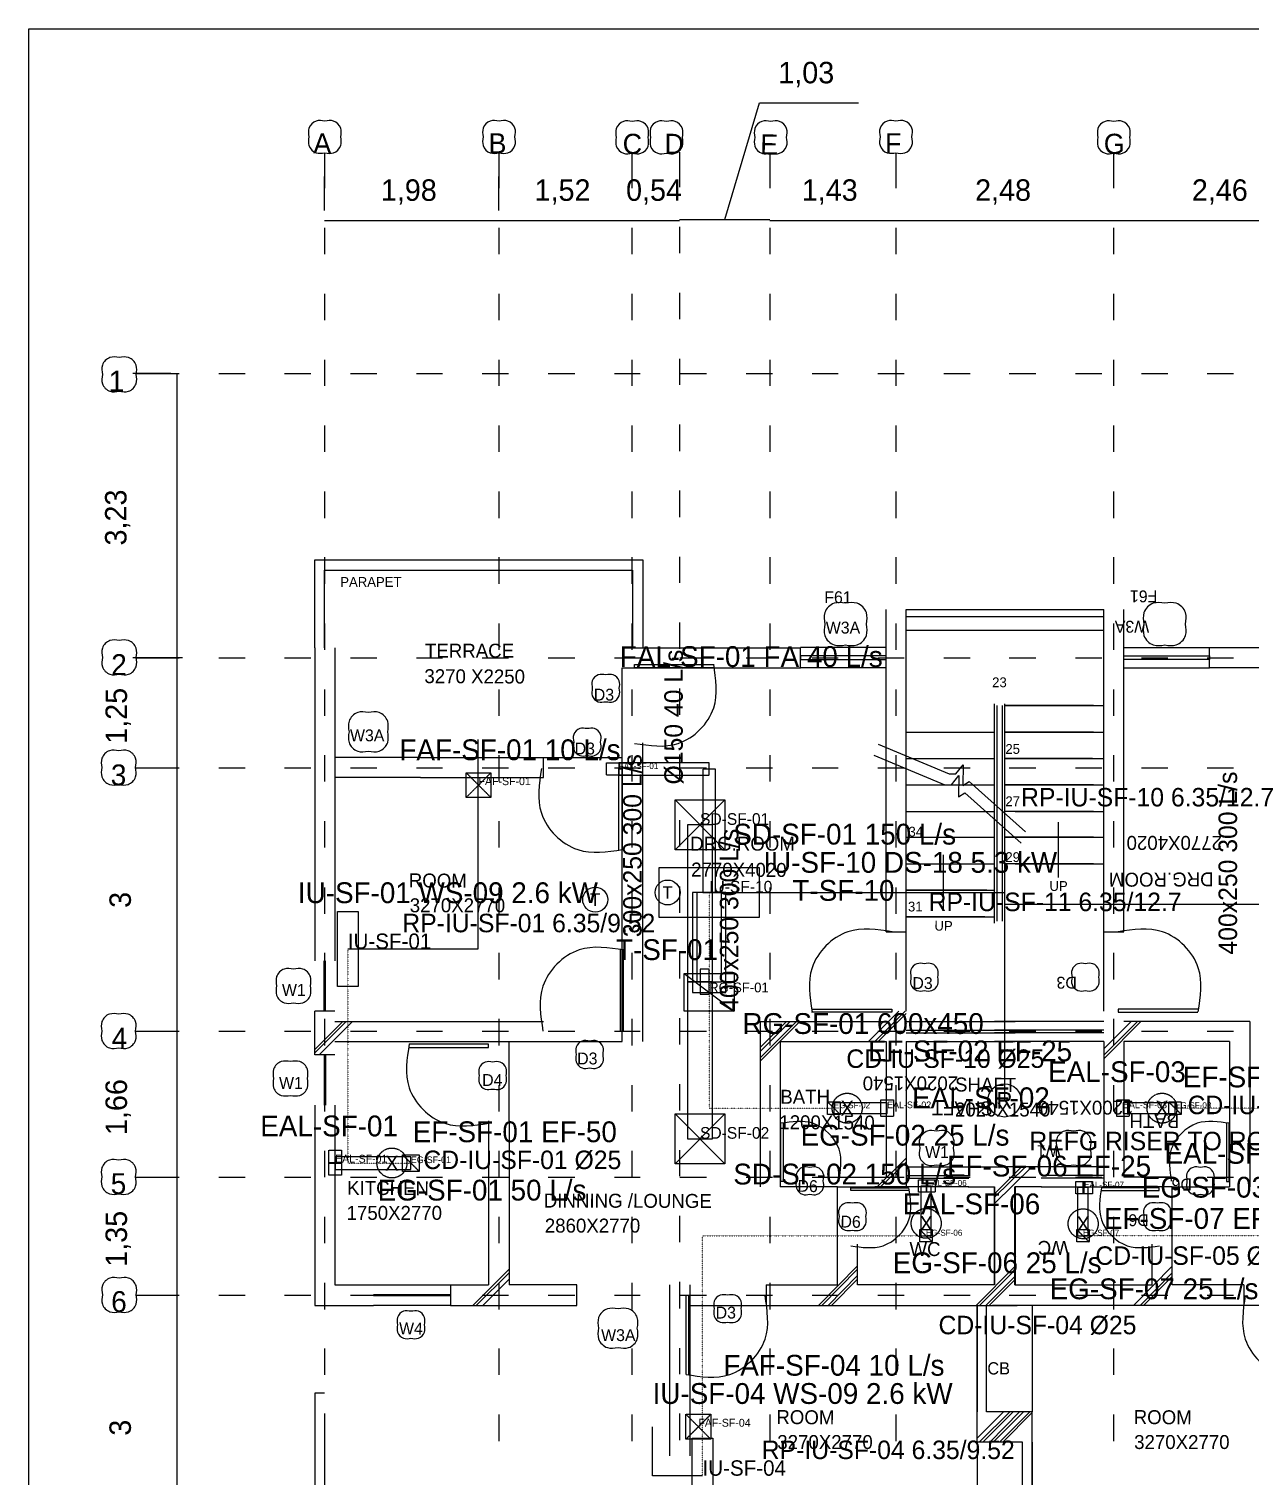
# Model space of a CAD drawing. Header units: millimetres. Extents: x 30 to 56197, y -4580 to 38782.
# Drawn here: x 2132 to 16813, y 21391 to 38782 of the extents above; entities that cross this region are included whole.
import ezdxf
from ezdxf.enums import TextEntityAlignment as Align

# ---------------------------------------------------------------- set-up
doc = ezdxf.new("R2010")
doc.units = ezdxf.units.MM
doc.linetypes.add('DASHED', pattern=[1.524, 1.27, -0.254])
doc.linetypes.add('DOT', pattern=[0.508, 0, -0.508])
for name, color, linetype in [('A-ARCH-REF', 8, 'CONTINUOUS'), ('M-ANNO', 7, 'CONTINUOUS'), ('M-CTRL', 200, 'CONTINUOUS'), ('M-DUCT-EXHS', 6, 'DASHED'), ('M-DUCT-FRSH', 4, 'DASHED'), ('M-DUCT-RETN', 3, 'CONTINUOUS'), ('M-DUCT-SUPP', 5, 'CONTINUOUS'), ('M-EQPM', 1, 'CONTINUOUS'), ('M-PIPE-COND', 140, 'DOT'), ('M-PIPE-REFG', 30, 'CONTINUOUS')]:
    doc.layers.add(name, color=color, linetype=linetype)

msp = doc.modelspace()

# ---------------------------------------------------------------- linework, layer by layer
at = {"layer": 'A-ARCH-REF'}
for p, q in [((2132, 38782), (56197, 38782)), ((2132, 2452), (2132, 38782)), ((10500, 36493), (10917, 37893)), ((10917, 37893), (12106, 37893)), ((5686, 37287), (5686, 36869)), ((7781, 37287), (7781, 36869)), ((9382, 37287), (9382, 36869)), ((9952, 37299), (9952, 36881)), ((11041, 37287), (11041, 36869)), ((12553, 37287), (12553, 36869)), ((15172, 37287), (15172, 36869)), ((5686, 36599), (5686, 37010)), ((7781, 36599), (7781, 37010)), ((7781, 36599), (7781, 37010)), ((5686, 36481), (7781, 36481)), ((5686, 36393), (5686, 36075)), ((7781, 36481), (9382, 36481)), ((7781, 36393), (7781, 36075)), ((9382, 36481), (9952, 36481)), ((9382, 36393), (9382, 36075)), ((9952, 36493), (11041, 36493)), ((9952, 36404), (9952, 36087)), ((11041, 36481), (12553, 36481)), ((11041, 36393), (11041, 36075)), ((12553, 36481), (15172, 36481)), ((12553, 36393), (12553, 36075)), ((15172, 36481), (17773, 36481)), ((15172, 36393), (15172, 36075)), ((5686, 35598), (5686, 35281)), ((7781, 35598), (7781, 35281)), ((9382, 35598), (9382, 35281)), ((9952, 35610), (9952, 35292)), ((11041, 35598), (11041, 35281)), ((12553, 35598), (12553, 35281)), ((15172, 35598), (15172, 35281)), ((5686, 34804), (5686, 34492)), ((7781, 34804), (7781, 34492)), ((9382, 34804), (9382, 34492)), ((9952, 34816), (9952, 34504)), ((11041, 34804), (11041, 34492)), ((12553, 34804), (12553, 34492)), ((15172, 34804), (15172, 34492)), ((3839, 34639), (3380, 34639)), ((3415, 34639), (3939, 34639)), ((3909, 34639), (3909, 31226)), ((4415, 34639), (4733, 34639)), ((5204, 34639), (5521, 34639)), ((5998, 34639), (6316, 34639)), ((6792, 34639), (7104, 34639)), ((7581, 34639), (7899, 34639)), ((8375, 34639), (8693, 34639)), ((9170, 34639), (9482, 34639)), ((9958, 34639), (10276, 34639)), ((10753, 34639), (11070, 34639)), ((11547, 34639), (11859, 34639)), ((12336, 34639), (12653, 34639)), ((13130, 34639), (13448, 34639)), ((13918, 34639), (14236, 34639)), ((14713, 34639), (15031, 34639)), ((15507, 34639), (15825, 34639)), ((16296, 34639), (16613, 34639)), ((5686, 34015), (5686, 33698)), ((7781, 34015), (7781, 33698)), ((9382, 34015), (9382, 33698)), ((9952, 34027), (9952, 33709)), ((11041, 34015), (11041, 33698)), ((12553, 34015), (12553, 33698)), ((15172, 34015), (15172, 33698)), ((5686, 33221), (5686, 32903)), ((7781, 33221), (7781, 32903)), ((9382, 33221), (9382, 32903)), ((9952, 33233), (9952, 32915)), ((11041, 33221), (11041, 32903)), ((12553, 33221), (12553, 32903)), ((15172, 33221), (15172, 32903)), ((5569, 32403), (9511, 32403)), ((5569, 31344), (5569, 32403)), ((5686, 32432), (5686, 32115)), ((7781, 32432), (7781, 32115)), ((9382, 32432), (9382, 32115)), ((9511, 32403), (9511, 31344)), ((9952, 32438), (9952, 32126)), ((11041, 32432), (11041, 32115)), ((12553, 32432), (12553, 32115)), ((15172, 32432), (15172, 32115)), ((5686, 32279), (9387, 32279)), ((5686, 31344), (5686, 32279)), ((9387, 32279), (9387, 31344)), ((12436, 27931), (12436, 31803)), ((12677, 27931), (12677, 31803)), ((12677, 31803), (15054, 31803)), ((12677, 31720), (15054, 31720)), ((15054, 27931), (15054, 31803)), ((15295, 28037), (15295, 31803)), ((15295, 27931), (15295, 31803)), ((5686, 31638), (5686, 31320)), ((7781, 31638), (7781, 31320)), ((9382, 31638), (9382, 31320)), ((9952, 31650), (9952, 31332)), ((11041, 31638), (11041, 31320)), ((12553, 31638), (12553, 31320)), ((12677, 31556), (15054, 31556)), ((15172, 31638), (15172, 31320)), ((5569, 31344), (5569, 27584)), ((5810, 31344), (5810, 29785)), ((9264, 31344), (11406, 31344)), ((11406, 31103), (11406, 31350)), ((12436, 31350), (11406, 31350)), ((15295, 31350), (16325, 31350)), ((16325, 31103), (16325, 31350)), ((18467, 31344), (16325, 31344)), ((3980, 31226), (3380, 31226)), ((3980, 31226), (3380, 31226)), ((3415, 31226), (3939, 31226)), ((3909, 31226), (3909, 29902)), ((4415, 31226), (4733, 31226)), ((5204, 31226), (5521, 31226)), ((5998, 31226), (6316, 31226)), ((6792, 31226), (7104, 31226)), ((7581, 31226), (7899, 31226)), ((8375, 31226), (8693, 31226)), ((9170, 31226), (9482, 31226)), ((9411, 31103), (9411, 31144)), ((9411, 31144), (10358, 31144)), ((9958, 31226), (10276, 31226)), ((10753, 31226), (11070, 31226)), ((12436, 31250), (11406, 31250)), ((11406, 31250), (11406, 31203)), ((11406, 31203), (12436, 31203)), ((11547, 31226), (11859, 31226)), ((12336, 31226), (12653, 31226)), ((13130, 31226), (13448, 31226)), ((13918, 31226), (14236, 31226)), ((14713, 31226), (15031, 31226)), ((15295, 31250), (16325, 31250)), ((16325, 31203), (15295, 31203)), ((15507, 31226), (15825, 31226)), ((16296, 31226), (16613, 31226)), ((16325, 31250), (16325, 31203)), ((9264, 31103), (11406, 31103)), ((9264, 30026), (9264, 31103)), ((10358, 31103), (9411, 31103)), ((12436, 31103), (11406, 31103)), ((15295, 31103), (16325, 31103)), ((18467, 31103), (16325, 31103)), ((5686, 30844), (5686, 30526)), ((7781, 30844), (7781, 30526)), ((9382, 30844), (9382, 30526)), ((9952, 30855), (9952, 30538)), ((11041, 30844), (11041, 30526)), ((12553, 30844), (12553, 30526)), ((15172, 30844), (15172, 30526)), ((13742, 28037), (13742, 30673)), ((13771, 28060), (13771, 30650)), ((13836, 28060), (13836, 30650)), ((13865, 28037), (13865, 30673)), ((14931, 30650), (13865, 30650)), ((13865, 30650), (15054, 30650)), ((12677, 30332), (13742, 30332)), ((14931, 30332), (13865, 30332)), ((13865, 30332), (15054, 30332)), ((9264, 26613), (9264, 30202)), ((9511, 26613), (9511, 30202)), ((12341, 30185), (13195, 29832)), ((5686, 30055), (5686, 29737)), ((6840, 30026), (5810, 30026)), ((6840, 30026), (8317, 30026)), ((7781, 30055), (7781, 29737)), ((8317, 29785), (8317, 30026)), ((8317, 30026), (9264, 30026)), ((9382, 30055), (9382, 29737)), ((9952, 30061), (9952, 29749)), ((11041, 30055), (11041, 29737)), ((12288, 30055), (13142, 29696)), ((12553, 30055), (12553, 29737)), ((12677, 30014), (13742, 30014)), ((13277, 29832), (13365, 29938)), ((13365, 29938), (13359, 29690)), ((14919, 30014), (13865, 30014)), ((13865, 30014), (15042, 30014)), ((15172, 30055), (15172, 29737)), ((3415, 29902), (3939, 29902)), ((3909, 29902), (3909, 26736)), ((4415, 29902), (4733, 29902)), ((5204, 29902), (5521, 29902)), ((5810, 29902), (5810, 27584)), ((6840, 29785), (5810, 29785)), ((5998, 29902), (6316, 29902)), ((6792, 29902), (7104, 29902)), ((6840, 29785), (8317, 29785)), ((7581, 29902), (7899, 29902)), ((8375, 29902), (8693, 29902)), ((9170, 29902), (9482, 29902)), ((9223, 28914), (9223, 29890)), ((9223, 29890), (9264, 29890)), ((9264, 29890), (9264, 28914)), ((9958, 29902), (10276, 29902)), ((10753, 29902), (11070, 29902)), ((11547, 29902), (11859, 29902)), ((12336, 29902), (12653, 29902)), ((13130, 29902), (13448, 29902)), ((13195, 29832), (13277, 29832)), ((13224, 29696), (13312, 29808)), ((13312, 29808), (13306, 29555)), ((13918, 29902), (14236, 29902)), ((14713, 29902), (15031, 29902)), ((15507, 29902), (15825, 29902)), ((16296, 29902), (16613, 29902)), ((12677, 29696), (13742, 29696)), ((13142, 29696), (13224, 29696)), ((13306, 29555), (13383, 29602)), ((13359, 29690), (13436, 29737)), ((13383, 29602), (14060, 28996)), ((13436, 29737), (14113, 29131)), ((13865, 29696), (15054, 29696)), ((14931, 29696), (13865, 29696)), ((5686, 29261), (5686, 28943)), ((7781, 29261), (7781, 28943)), ((9382, 29261), (9382, 28943)), ((9952, 29273), (9952, 28955)), ((11041, 29261), (11041, 28943)), ((12553, 29261), (12553, 28943)), ((12677, 29379), (13742, 29379)), ((14931, 29379), (13865, 29379)), ((13989, 29379), (15054, 29379)), ((14507, 29249), (14507, 28984)), ((15172, 29261), (15172, 28943)), ((12677, 29067), (13742, 29067)), ((13865, 29067), (15054, 29067)), ((14931, 29067), (13865, 29067)), ((14507, 28984), (14507, 28584)), ((12677, 28749), (13742, 28749)), ((13124, 28855), (13124, 28590)), ((14931, 28749), (13865, 28749)), ((13989, 28749), (15054, 28749)), ((13124, 28590), (13124, 28184)), ((5686, 28466), (5686, 28149)), ((7781, 28466), (7781, 28149)), ((9382, 28466), (9382, 28149)), ((9952, 28478), (9952, 28160)), ((11041, 28466), (11041, 28149)), ((12553, 28466), (12553, 28149)), ((12677, 28431), (13742, 28431)), ((13648, 28431), (12677, 28431)), ((15172, 28466), (15172, 28149)), ((12677, 28113), (13742, 28113)), ((13624, 28113), (12677, 28113)), ((12436, 27931), (12677, 27931)), ((12677, 26978), (12677, 27931)), ((15054, 26978), (15054, 27931)), ((15054, 27931), (15295, 27931)), ((5686, 27678), (5686, 27360)), ((7781, 27678), (7781, 27360)), ((9240, 27713), (9240, 26736)), ((9282, 26736), (9282, 27713)), ((9382, 27678), (9382, 27360)), ((9952, 27684), (9952, 27372)), ((11041, 27678), (11041, 27360)), ((12553, 27678), (12553, 27360)), ((15172, 27678), (15172, 27360)), ((5680, 26978), (5680, 27584)), ((5698, 26978), (5698, 27584)), ((5810, 26978), (5569, 26978)), ((5569, 26454), (5569, 26978)), ((12506, 26966), (11541, 26966)), ((11547, 27001), (12506, 27001)), ((12224, 26613), (12589, 26978)), ((12300, 26613), (12665, 26978)), ((12506, 27001), (12506, 26966)), ((16184, 27001), (15225, 27001)), ((15225, 27001), (15225, 26966)), ((15225, 26966), (16184, 26966)), ((5569, 26478), (5945, 26854)), ((5569, 26519), (5904, 26854)), ((5621, 26454), (6022, 26854)), ((5686, 26884), (5686, 26566)), ((5810, 26854), (8317, 26854)), ((7781, 26884), (7781, 26566)), ((9382, 26884), (9382, 26566)), ((9952, 26895), (9952, 26578)), ((10923, 26495), (11282, 26854)), ((10923, 26378), (11400, 26854)), ((10923, 26542), (11241, 26854)), ((10923, 26419), (11359, 26854)), ((10923, 26854), (10923, 24865)), ((10923, 26854), (12436, 26854)), ((11041, 26884), (11041, 26566)), ((12341, 26613), (12677, 26948)), ((12553, 26884), (12553, 26566)), ((12677, 26854), (13989, 26854)), ((15054, 26854), (13742, 26854)), ((15460, 26854), (15054, 26448)), ((15501, 26854), (15054, 26407)), ((15384, 26854), (15054, 26525)), ((15172, 26884), (15172, 26566)), ((16808, 26854), (15295, 26854)), ((16808, 26854), (16808, 24865)), ((3415, 26736), (3939, 26736)), ((3909, 26736), (3909, 24983)), ((4415, 26736), (4733, 26736)), ((5204, 26736), (5521, 26736)), ((5810, 26613), (8317, 26613)), ((5998, 26736), (6316, 26736)), ((6792, 26736), (7104, 26736)), ((7581, 26736), (7899, 26736)), ((7905, 25660), (7905, 26613)), ((8317, 26613), (9264, 26613)), ((8375, 26736), (8693, 26736)), ((9170, 26736), (9482, 26736)), ((9240, 26736), (9282, 26736)), ((9958, 26736), (10276, 26736)), ((10753, 26736), (11070, 26736)), ((11165, 26613), (11165, 24865)), ((11165, 26613), (12436, 26613)), ((11547, 26736), (11859, 26736)), ((12336, 26736), (12653, 26736)), ((12436, 26613), (12436, 24983)), ((12677, 26748), (13989, 26748)), ((12677, 26719), (13989, 26719)), ((12677, 26613), (12677, 24865)), ((12677, 26613), (13989, 26613)), ((13130, 26736), (13448, 26736)), ((15054, 26748), (13742, 26748)), ((15054, 26719), (13742, 26719)), ((15054, 26613), (13742, 26613)), ((13918, 26736), (14236, 26736)), ((14713, 26736), (15031, 26736)), ((15054, 26613), (15054, 24865)), ((15295, 26613), (15295, 24983)), ((16566, 26613), (15295, 26613)), ((15507, 26736), (15825, 26736)), ((16296, 26736), (16613, 26736)), ((16566, 26613), (16566, 24865)), ((5810, 26454), (5569, 26454)), ((5680, 26454), (5680, 25848)), ((5698, 26454), (5698, 25848)), ((7657, 26583), (6704, 26583)), ((6704, 26542), (7657, 26542)), ((7657, 26542), (7657, 26583)), ((5686, 26089), (5686, 25771)), ((7781, 26089), (7781, 25771)), ((9382, 26089), (9382, 25771)), ((9952, 26101), (9952, 25783)), ((11041, 26089), (11041, 25771)), ((12553, 26089), (12553, 25771)), ((15172, 26089), (15172, 25771)), ((5569, 25848), (5569, 23441)), ((5810, 25848), (5810, 23688)), ((7657, 25660), (7657, 23688)), ((7905, 25660), (7905, 23688)), ((11170, 24930), (11170, 25630)), ((11200, 25630), (11200, 24930)), ((16531, 25630), (16531, 24930)), ((16560, 24930), (16560, 25630)), ((5686, 25301), (5686, 24983)), ((7781, 25301), (7781, 24983)), ((9382, 25301), (9382, 24983)), ((9952, 25307), (9952, 24995)), ((11041, 25301), (11041, 24983)), ((12553, 25301), (12553, 24983)), ((15172, 25301), (15172, 24983)), ((12330, 24865), (12677, 25212)), ((12371, 24865), (12677, 25165)), ((12677, 25106), (13430, 25106)), ((13424, 25106), (13860, 25106)), ((13430, 25106), (13865, 25106)), ((14189, 25106), (13742, 24665)), ((14066, 25106), (13742, 24783)), ((14113, 25106), (13742, 24742)), ((14301, 25106), (13865, 25106)), ((14307, 25106), (13865, 25106)), ((15054, 25106), (14301, 25106)), ((3415, 24983), (3939, 24983)), ((3909, 24983), (3909, 23565)), ((4415, 24983), (4733, 24983)), ((5204, 24983), (5521, 24983)), ((5998, 24983), (6316, 24983)), ((6792, 24983), (7104, 24983)), ((7581, 24983), (7899, 24983)), ((8375, 24983), (8693, 24983)), ((9170, 24983), (9482, 24983)), ((9958, 24983), (10276, 24983)), ((10753, 24983), (11070, 24983)), ((11200, 24930), (11170, 24930)), ((11547, 24983), (11859, 24983)), ((11853, 24983), (12436, 24983)), ((12336, 24983), (12653, 24983)), ((12677, 25001), (13430, 25001)), ((12677, 24971), (13430, 24971)), ((13130, 24983), (13448, 24983)), ((13918, 24983), (14236, 24983)), ((15054, 25001), (14301, 25001)), ((15054, 24971), (14301, 24971)), ((14713, 24983), (15031, 24983)), ((15878, 24983), (15295, 24983)), ((15507, 24983), (15825, 24983)), ((16296, 24983), (16613, 24983)), ((16531, 24930), (16560, 24930)), ((11853, 24865), (11165, 24865)), ((11853, 24865), (12677, 24865)), ((11853, 24177), (11853, 24865)), ((12012, 24824), (12012, 24853)), ((12012, 24853), (12706, 24853)), ((12706, 24824), (12012, 24824)), ((12677, 24865), (12300, 24865)), ((13430, 24865), (12677, 24865)), ((13424, 24865), (13742, 24865)), ((13430, 24865), (13742, 24865)), ((13430, 24865), (13742, 24865)), ((13430, 24865), (13742, 24865)), ((13742, 24865), (13742, 23688)), ((13742, 23688), (13742, 24865)), ((13742, 24865), (13742, 23688)), ((13742, 23688), (13742, 24865)), ((13742, 24865), (13742, 23688)), ((13742, 24865), (13742, 23688)), ((13742, 24865), (13742, 23688)), ((13742, 23688), (13742, 24865)), ((13742, 23688), (13742, 24865)), ((13742, 23688), (13742, 24865)), ((13742, 24865), (13742, 23688)), ((13742, 24865), (13742, 23688)), ((13742, 24865), (13742, 23688)), ((13742, 23688), (13742, 24865)), ((13983, 24865), (13983, 23688)), ((14301, 24865), (13983, 24865)), ((13983, 24865), (13983, 23688)), ((14301, 24865), (13983, 24865)), ((13983, 24865), (13983, 23688)), ((13983, 23688), (13983, 24865)), ((14301, 24865), (13983, 24865)), ((13983, 24865), (13983, 23688)), ((13983, 23688), (13983, 24865)), ((13983, 24865), (13983, 23688)), ((13983, 23688), (13983, 24865)), ((13989, 24865), (13989, 23688)), ((13989, 24865), (13989, 23688)), ((14307, 24865), (13989, 24865)), ((13989, 24865), (13989, 23688)), ((13989, 23688), (13989, 24865)), ((13989, 24865), (13989, 23688)), ((13989, 23688), (13989, 24865)), ((14301, 24865), (15054, 24865)), ((15719, 24853), (15025, 24853)), ((15025, 24824), (15719, 24824)), ((15878, 24865), (15054, 24865)), ((15054, 24865), (15431, 24865)), ((15719, 24824), (15719, 24853)), ((15878, 24177), (15878, 24865)), ((15878, 24865), (16566, 24865)), ((5686, 24506), (5686, 24189)), ((7781, 24506), (7781, 24189)), ((9382, 24506), (9382, 24189)), ((9952, 24518), (9952, 24200)), ((11041, 24506), (11041, 24189)), ((12553, 24506), (12553, 24189)), ((15172, 24506), (15172, 24189)), ((11853, 23688), (11853, 24177)), ((12094, 23688), (12094, 24177)), ((15637, 23688), (15637, 24177)), ((15878, 23688), (15878, 24177)), ((7469, 23441), (7905, 23877)), ((7510, 23441), (7905, 23835)), ((11624, 23441), (12094, 23918)), ((11665, 23441), (12094, 23877)), ((13518, 23441), (13989, 23912)), ((13559, 23441), (13989, 23871)), ((15878, 23912), (15413, 23441)), ((15878, 23835), (15490, 23441)), ((5686, 23712), (5686, 23394)), ((5810, 23688), (6275, 23688)), ((6275, 23688), (7199, 23688)), ((7199, 23688), (7199, 23441)), ((7204, 23688), (7657, 23688)), ((7587, 23441), (7905, 23759)), ((7781, 23712), (7781, 23394)), ((8717, 23688), (7905, 23688)), ((8717, 23441), (8717, 23688)), ((9382, 23712), (9382, 23394)), ((9835, 23688), (9835, 21635)), ((9952, 23724), (9952, 23406)), ((10076, 23688), (10076, 21635)), ((10994, 23688), (11853, 23688)), ((10994, 23688), (10994, 23441)), ((11041, 23712), (11041, 23394)), ((11741, 23441), (12094, 23800)), ((11782, 23441), (12094, 23759)), ((13742, 23688), (12094, 23688)), ((12553, 23712), (12553, 23394)), ((13636, 23441), (13989, 23794)), ((13677, 23441), (13989, 23753)), ((13983, 23688), (15637, 23688)), ((15172, 23712), (15172, 23394)), ((15878, 23788), (15531, 23441)), ((16737, 23688), (15878, 23688)), ((16737, 23688), (16737, 23441)), ((3415, 23565), (3939, 23565)), ((3909, 23565), (3909, 20393)), ((4415, 23565), (4733, 23565)), ((5204, 23565), (5521, 23565)), ((5998, 23565), (6316, 23565)), ((6275, 23571), (7199, 23571)), ((6275, 23559), (7199, 23559)), ((6792, 23565), (7104, 23565)), ((7581, 23565), (7899, 23565)), ((8375, 23565), (8693, 23565)), ((9170, 23565), (9482, 23565)), ((9958, 23565), (10276, 23565)), ((10064, 23559), (10029, 23559)), ((10029, 23559), (10029, 22612)), ((10064, 22612), (10064, 23559)), ((10753, 23565), (11070, 23565)), ((11547, 23565), (11859, 23565)), ((12336, 23565), (12653, 23565)), ((13130, 23565), (13448, 23565)), ((13918, 23565), (14236, 23565)), ((14713, 23565), (15031, 23565)), ((15507, 23565), (15825, 23565)), ((16296, 23565), (16613, 23565)), ((5569, 23441), (5810, 23441)), ((5810, 23441), (6275, 23441)), ((7199, 23441), (6275, 23441)), ((7199, 23441), (7905, 23441)), ((7905, 23441), (8717, 23441)), ((10076, 23441), (10994, 23441)), ((10994, 23441), (14013, 23441)), ((13530, 21799), (13530, 23441)), ((13530, 23441), (13530, 22164)), ((13642, 22164), (13642, 23441)), ((16737, 23441), (13718, 23441)), ((14195, 23441), (14195, 22164)), ((17655, 23441), (16737, 23441)), ((5686, 22923), (5686, 22606)), ((7781, 22923), (7781, 22606)), ((9382, 22923), (9382, 22606)), ((9952, 22929), (9952, 22617)), ((11041, 22923), (11041, 22606)), ((12553, 22923), (12553, 22606)), ((15172, 22923), (15172, 22606)), ((5686, 22388), (5569, 22388)), ((5569, 22388), (5569, 20275)), ((5686, 22141), (5686, 20523)), ((5686, 22129), (5686, 21811)), ((7781, 22129), (7781, 21811)), ((9382, 22129), (9382, 21811)), ((9952, 22141), (9952, 21823)), ((11041, 22129), (11041, 21811)), ((12553, 22129), (12553, 21811)), ((13530, 21847), (13848, 22164)), ((13565, 21805), (13924, 22164)), ((13607, 21805), (13965, 22164)), ((14195, 22164), (13642, 22164)), ((13683, 21799), (14042, 22164)), ((13724, 21799), (14089, 22164)), ((13801, 21799), (14166, 22164)), ((13842, 21799), (14195, 22153)), ((14195, 20517), (14195, 22164)), ((15172, 22129), (15172, 21811)), ((14077, 21799), (13530, 21799)), ((13530, 21799), (13530, 20517)), ((14077, 20517), (14077, 21799)), ((14195, 21799), (14195, 20517))]:
    msp.add_line(p, q, dxfattribs=at)
for points in [[(5689, 37675), (5584, 37675), (5498, 37590), (5498, 37484)], [(5880, 37484), (5880, 37590), (5795, 37675), (5689, 37675)], [(7784, 37675), (7678, 37675), (7593, 37590), (7593, 37484)], [(7975, 37484), (7975, 37590), (7890, 37675), (7784, 37675)], [(9385, 37670), (9279, 37670), (9193, 37584), (9193, 37478)], [(9576, 37478), (9576, 37584), (9490, 37670), (9385, 37670)], [(9796, 37670), (9691, 37670), (9605, 37584), (9605, 37478)], [(9988, 37478), (9988, 37584), (9902, 37670), (9796, 37670)], [(11050, 37670), (10944, 37670), (10859, 37584), (10859, 37478)], [(11241, 37478), (11241, 37584), (11155, 37670), (11050, 37670)], [(12556, 37675), (12451, 37675), (12365, 37590), (12365, 37484)], [(12747, 37484), (12747, 37590), (12662, 37675), (12556, 37675)], [(15175, 37670), (15069, 37670), (14983, 37584), (14983, 37478)], [(15366, 37478), (15366, 37584), (15280, 37670), (15175, 37670)], [(5498, 37484), (5498, 37379), (5584, 37293), (5689, 37293)], [(5689, 37293), (5795, 37293), (5880, 37379), (5880, 37484)], [(7593, 37484), (7593, 37379), (7678, 37293), (7784, 37293)], [(7784, 37293), (7890, 37293), (7975, 37379), (7975, 37484)], [(9193, 37478), (9193, 37373), (9279, 37287), (9385, 37287)], [(9385, 37287), (9490, 37287), (9576, 37373), (9576, 37478)], [(9605, 37478), (9605, 37373), (9691, 37287), (9796, 37287)], [(9796, 37287), (9902, 37287), (9988, 37373), (9988, 37478)], [(10859, 37478), (10859, 37373), (10944, 37287), (11050, 37287)], [(11050, 37287), (11155, 37287), (11241, 37373), (11241, 37478)], [(12365, 37484), (12365, 37379), (12451, 37293), (12556, 37293)], [(12556, 37293), (12662, 37293), (12747, 37379), (12747, 37484)], [(14983, 37478), (14983, 37373), (15069, 37287), (15175, 37287)], [(15175, 37287), (15280, 37287), (15366, 37373), (15366, 37478)], [(3218, 34833), (3106, 34833), (3015, 34742), (3015, 34630)], [(3421, 34630), (3421, 34742), (3330, 34833), (3218, 34833)], [(3015, 34630), (3015, 34518), (3106, 34427), (3218, 34427)], [(3218, 34427), (3330, 34427), (3421, 34518), (3421, 34630)], [(11950, 31879), (11812, 31879), (11700, 31767), (11700, 31629)], [(12200, 31629), (12200, 31767), (12088, 31879), (11950, 31879)], [(15787, 31879), (15649, 31879), (15537, 31767), (15537, 31629)], [(16037, 31629), (16037, 31767), (15925, 31879), (15787, 31879)], [(11700, 31629), (11700, 31491), (11812, 31379), (11950, 31379)], [(11950, 31379), (12088, 31379), (12200, 31491), (12200, 31629)], [(15537, 31629), (15537, 31491), (15649, 31379), (15787, 31379)], [(15787, 31379), (15925, 31379), (16037, 31491), (16037, 31629)], [(3218, 31432), (3106, 31432), (3015, 31341), (3015, 31229)], [(3421, 31229), (3421, 31341), (3330, 31432), (3218, 31432)], [(3015, 31229), (3015, 31117), (3106, 31026), (3218, 31026)], [(3218, 31026), (3330, 31026), (3421, 31117), (3421, 31229)], [(9414, 30196), (9939, 30196), (10364, 30622), (10364, 31147)], [(9067, 31020), (8977, 31020), (8905, 30948), (8905, 30858)], [(9229, 30858), (9229, 30948), (9156, 31020), (9067, 31020)], [(8905, 30858), (8905, 30769), (8977, 30697), (9067, 30697)], [(9067, 30697), (9156, 30697), (9229, 30769), (9229, 30858)], [(6213, 30567), (6085, 30567), (5980, 30463), (5980, 30335)], [(6445, 30335), (6445, 30463), (6341, 30567), (6213, 30567)], [(5980, 30335), (5980, 30206), (6085, 30102), (6213, 30102)], [(6213, 30102), (6341, 30102), (6445, 30206), (6445, 30335)], [(8843, 30373), (8754, 30373), (8681, 30301), (8681, 30211)], [(9005, 30211), (9005, 30301), (8933, 30373), (8843, 30373)], [(3212, 30108), (3100, 30108), (3009, 30017), (3009, 29905)], [(3415, 29905), (3415, 30017), (3324, 30108), (3212, 30108)], [(8681, 30211), (8681, 30122), (8754, 30049), (8843, 30049)], [(8843, 30049), (8933, 30049), (9005, 30122), (9005, 30211)], [(3009, 29905), (3009, 29793), (3100, 29702), (3212, 29702)], [(3212, 29702), (3324, 29702), (3415, 29793), (3415, 29905)], [(8293, 29893), (8293, 29356), (8729, 28920), (9267, 28920)], [(12509, 27931), (11978, 27931), (11547, 27500), (11547, 26969)], [(16190, 26969), (16190, 27500), (15759, 27931), (15228, 27931)], [(9284, 27713), (8747, 27713), (8311, 27277), (8311, 26739)], [(5313, 27484), (5200, 27484), (5110, 27393), (5110, 27281)], [(5516, 27281), (5516, 27393), (5425, 27484), (5313, 27484)], [(12897, 27548), (12808, 27548), (12736, 27476), (12736, 27387)], [(13059, 27387), (13059, 27476), (12987, 27548), (12897, 27548)], [(14833, 27548), (14744, 27548), (14672, 27476), (14672, 27387)], [(14995, 27387), (14995, 27476), (14923, 27548), (14833, 27548)], [(12736, 27387), (12736, 27297), (12808, 27225), (12897, 27225)], [(12897, 27225), (12987, 27225), (13059, 27297), (13059, 27387)], [(14672, 27387), (14672, 27297), (14744, 27225), (14833, 27225)], [(14833, 27225), (14923, 27225), (14995, 27297), (14995, 27387)], [(5110, 27281), (5110, 27169), (5200, 27078), (5313, 27078)], [(5313, 27078), (5425, 27078), (5516, 27169), (5516, 27281)], [(3212, 26942), (3100, 26942), (3009, 26852), (3009, 26739)], [(3415, 26739), (3415, 26852), (3324, 26942), (3212, 26942)], [(3009, 26739), (3009, 26627), (3100, 26536), (3212, 26536)], [(3212, 26536), (3324, 26536), (3415, 26627), (3415, 26739)], [(8873, 26619), (8783, 26619), (8711, 26546), (8711, 26457)], [(9034, 26457), (9034, 26546), (8962, 26619), (8873, 26619)], [(6704, 26586), (6704, 26058), (7132, 25630), (7660, 25630)], [(8711, 26457), (8711, 26368), (8783, 26295), (8873, 26295)], [(8873, 26295), (8962, 26295), (9034, 26368), (9034, 26457)], [(5277, 26372), (5165, 26372), (5074, 26281), (5074, 26169)], [(5480, 26169), (5480, 26281), (5389, 26372), (5277, 26372)], [(7707, 26366), (7618, 26366), (7546, 26293), (7546, 26204)], [(7869, 26204), (7869, 26293), (7797, 26366), (7707, 26366)], [(5074, 26169), (5074, 26056), (5165, 25966), (5277, 25966)], [(5277, 25966), (5389, 25966), (5480, 26056), (5480, 26169)], [(7546, 26204), (7546, 26115), (7618, 26042), (7707, 26042)], [(7707, 26042), (7797, 26042), (7869, 26115), (7869, 26204)], [(11871, 24933), (11871, 25318), (11558, 25630), (11173, 25630)], [(16563, 25630), (16178, 25630), (15866, 25318), (15866, 24933)], [(13045, 25536), (12932, 25536), (12842, 25445), (12842, 25333)], [(13248, 25333), (13248, 25445), (13157, 25536), (13045, 25536)], [(14692, 25536), (14580, 25536), (14489, 25445), (14489, 25333)], [(14895, 25333), (14895, 25445), (14804, 25536), (14692, 25536)], [(12842, 25333), (12842, 25221), (12932, 25130), (13045, 25130)], [(13045, 25130), (13157, 25130), (13248, 25221), (13248, 25333)], [(14489, 25333), (14489, 25221), (14580, 25130), (14692, 25130)], [(14692, 25130), (14804, 25130), (14895, 25221), (14895, 25333)], [(3212, 25189), (3100, 25189), (3009, 25098), (3009, 24986)], [(3415, 24986), (3415, 25098), (3324, 25189), (3212, 25189)], [(11521, 25101), (11431, 25101), (11359, 25028), (11359, 24939)], [(11682, 24939), (11682, 25028), (11610, 25101), (11521, 25101)], [(16216, 25101), (16127, 25101), (16054, 25028), (16054, 24939)], [(16378, 24939), (16378, 25028), (16306, 25101), (16216, 25101)], [(3009, 24986), (3009, 24874), (3100, 24783), (3212, 24783)], [(3212, 24783), (3324, 24783), (3415, 24874), (3415, 24986)], [(11359, 24939), (11359, 24849), (11431, 24777), (11521, 24777)], [(11521, 24777), (11610, 24777), (11682, 24849), (11682, 24939)], [(16054, 24939), (16054, 24849), (16127, 24777), (16216, 24777)], [(16216, 24777), (16306, 24777), (16378, 24849), (16378, 24939)], [(12015, 24159), (12400, 24159), (12712, 24471), (12712, 24856)], [(15025, 24856), (15025, 24471), (15337, 24159), (15722, 24159)], [(12032, 24671), (11943, 24671), (11871, 24599), (11871, 24509)], [(12194, 24509), (12194, 24599), (12122, 24671), (12032, 24671)], [(15698, 24671), (15609, 24671), (15537, 24599), (15537, 24509)], [(15860, 24509), (15860, 24599), (15788, 24671), (15698, 24671)], [(11871, 24509), (11871, 24420), (11943, 24347), (12032, 24347)], [(12032, 24347), (12122, 24347), (12194, 24420), (12194, 24509)], [(15537, 24509), (15537, 24420), (15609, 24347), (15698, 24347)], [(15698, 24347), (15788, 24347), (15860, 24420), (15860, 24509)], [(3218, 23771), (3106, 23771), (3015, 23680), (3015, 23568)], [(3421, 23568), (3421, 23680), (3330, 23771), (3218, 23771)], [(3015, 23568), (3015, 23456), (3106, 23365), (3218, 23365)], [(3218, 23365), (3330, 23365), (3421, 23456), (3421, 23568)], [(10032, 22612), (10557, 22612), (10982, 23037), (10982, 23562)], [(10532, 23565), (10443, 23565), (10370, 23492), (10370, 23403)], [(10694, 23403), (10694, 23492), (10621, 23565), (10532, 23565)], [(16755, 23562), (16755, 23037), (17180, 22612), (17705, 22612)], [(6725, 23371), (6635, 23371), (6563, 23298), (6563, 23209)], [(6887, 23209), (6887, 23298), (6814, 23371), (6725, 23371)], [(9214, 23400), (9086, 23400), (8981, 23296), (8981, 23168)], [(9446, 23168), (9446, 23296), (9342, 23400), (9214, 23400)], [(10370, 23403), (10370, 23314), (10443, 23241), (10532, 23241)], [(10532, 23241), (10621, 23241), (10694, 23314), (10694, 23403)], [(6563, 23209), (6563, 23119), (6635, 23047), (6725, 23047)], [(6725, 23047), (6814, 23047), (6887, 23119), (6887, 23209)], [(8981, 23168), (8981, 23039), (9086, 22935), (9214, 22935)], [(9214, 22935), (9342, 22935), (9446, 23039), (9446, 23168)]]:
    msp.add_spline(points, degree=3, dxfattribs=at)
at = {"layer": 'M-CTRL'}
for centre in [(9810, 28404), (8940, 28318)]:
    msp.add_circle(centre, 150, dxfattribs=at)
at = {"layer": 'M-DUCT-EXHS'}
for p, q in [((11734, 25887), (11884, 25737)), ((15836, 25887), (15986, 25737)), ((6624, 25252), (6824, 25052)), ((12842, 24354), (12992, 24204)), ((14728, 24354), (14878, 24204))]:
    msp.add_line(p, q, dxfattribs=at)
for points in [[(12375, 25912), (12525, 25912), (12525, 25712), (12375, 25712)], [(15210, 25912), (15360, 25912), (15360, 25712), (15210, 25712)], [(11734, 25887), (11884, 25887), (11884, 25737), (11734, 25737)], [(15836, 25887), (15986, 25887), (15986, 25737), (15836, 25737)], [(5738, 25307), (5888, 25307), (5888, 25007), (5738, 25007)], [(6624, 25252), (6824, 25252), (6824, 25052), (6624, 25052)], [(12826, 24951), (13026, 24951), (13026, 24801), (12826, 24801)], [(14718, 24932), (14918, 24932), (14918, 24782), (14718, 24782)], [(12842, 24354), (12992, 24354), (12992, 24204), (12842, 24204)], [(14728, 24354), (14878, 24354), (14878, 24204), (14728, 24204)]]:
    msp.add_lwpolyline(points, close=True, dxfattribs=at)
at = {"layer": 'M-DUCT-EXHS', "linetype": 'DASHED'}
for points in [[(11809, 25750), (12450, 25750), (12450, 25875), (11809, 25875)], [(15911, 25875), (15285, 25875), (15285, 25750), (15911, 25750)], [(6724, 25227), (5813, 25227), (5813, 25077), (6724, 25077)], [(5888, 25152), (5888, 25157), (5738, 25157), (5738, 25152)], [(12980, 24279), (12980, 24876), (12855, 24876), (12855, 24279)], [(12917, 24813), (12926, 24813), (12926, 24938), (12917, 24938)], [(14803, 24794), (14818, 24794), (14818, 24919), (14803, 24919)], [(14865, 24279), (14865, 24857), (14740, 24857), (14740, 24279)]]:
    msp.add_lwpolyline(points, close=True, dxfattribs=at)
at = {"layer": 'M-DUCT-EXHS'}
for centre in [(11969, 25812), (15754, 25812), (6496, 25153), (12919, 24428), (14806, 24423)]:
    msp.add_circle(centre, 180, dxfattribs=at)
at = {"layer": 'M-DUCT-FRSH'}
for p, q in [((7387, 29844), (7687, 29544)), ((7687, 29844), (7387, 29544)), ((10030, 22134), (10330, 21834)), ((10330, 22134), (10030, 21834))]:
    msp.add_line(p, q, dxfattribs=at)
for points in [[(9075, 29963), (9375, 29963), (9375, 29813), (9075, 29813)], [(7387, 29844), (7687, 29844), (7687, 29544), (7387, 29544)], [(10030, 22134), (10330, 22134), (10330, 21834), (10030, 21834)]]:
    msp.add_lwpolyline(points, close=True, dxfattribs=at)
at = {"layer": 'M-DUCT-FRSH', "linetype": 'DASHED'}
for points in [[(9225, 29813), (10310, 29813), (10310, 29963), (9225, 29963)], [(10235, 29888), (10235, 28404), (10385, 28404), (10385, 29888)]]:
    msp.add_lwpolyline(points, close=True, dxfattribs=at)
at = {"layer": 'M-DUCT-RETN'}
msp.add_line((10010, 27429), (10610, 26979), dxfattribs=at)
at = {"layer": 'M-DUCT-RETN', "linetype": 'CONTINUOUS'}
msp.add_lwpolyline([(10510, 27204), (10510, 28404), (10110, 28404), (10110, 27204)], close=True, dxfattribs=at)
at = {"layer": 'M-DUCT-RETN'}
msp.add_lwpolyline([(10010, 27429), (10610, 27429), (10610, 26979), (10010, 26979)], close=True, dxfattribs=at)
at = {"layer": 'M-DUCT-SUPP'}
for p, q in [((9900, 29517), (10500, 28917)), ((10500, 29517), (9900, 28917)), ((9900, 25745), (10500, 25145)), ((10500, 25745), (9900, 25145))]:
    msp.add_line(p, q, dxfattribs=at)
for points in [[(9900, 29517), (10500, 29517), (10500, 28917), (9900, 28917)], [(9900, 25745), (10500, 25745), (10500, 25145), (9900, 25145)]]:
    msp.add_lwpolyline(points, close=True, dxfattribs=at)
at = {"layer": 'M-DUCT-SUPP', "linetype": 'CONTINUOUS'}
for points in [[(10350, 27331), (10350, 29217), (10050, 29217), (10050, 27331)], [(10160, 28404), (10160, 27331), (10460, 27331), (10460, 28404)], [(10310, 27481), (10200, 27481), (10200, 27181), (10310, 27181)], [(10050, 27331), (10050, 25445), (10350, 25445), (10350, 27331)]]:
    msp.add_lwpolyline(points, close=True, dxfattribs=at)
at = {"layer": 'M-EQPM'}
for points in [[(9710, 28704), (10910, 28704), (10910, 28104), (9710, 28104)], [(5841, 28176), (6091, 28176), (6091, 27276), (5841, 27276)], [(10105, 21845), (10355, 21845), (10355, 20945), (10105, 20945)]]:
    msp.add_lwpolyline(points, close=True, dxfattribs=at)
at = {"layer": 'M-PIPE-COND', "linetype": 'DOT'}
for points in [[(10310, 28404), (10310, 25812), (11809, 25812)], [(17418, 28258), (17418, 25812), (15911, 25812)], [(5966, 27726), (5966, 25152), (6724, 25152)], [(10230, 21395), (10230, 24279), (12917, 24279)], [(17494, 22575), (17494, 24279), (14803, 24279)]]:
    msp.add_lwpolyline(points, dxfattribs=at)
at = {"layer": 'M-PIPE-REFG', "linetype": 'CONTINUOUS'}
for points in [[(5966, 27726), (7533, 27726), (7533, 30244)], [(10310, 28404), (13860, 28404), (13860, 25906)], [(17418, 28258), (13860, 28258), (13860, 25906)], [(10230, 21395), (9630, 21395), (9630, 21984)]]:
    msp.add_lwpolyline(points, dxfattribs=at)
at = {"layer": 'M-PIPE-REFG'}
msp.add_circle((13860, 25906), 200, dxfattribs=at)

# ---------------------------------------------------------------- texts
at = {"layer": 'A-ARCH-REF'}
for s, height, p in [('1,03', 258.3, (11141, 38128)), ('A', 242, (5551, 37286)), ('B', 242, (7657, 37286)), ('C   D', 241.6, (9270, 37280)), ('F', 242, (12424, 37286)), ('G', 242, (15054, 37280)), ('1,98', 258.3, (6363, 36716)), ('1,52', 258.3, (8211, 36716)), ('0,54', 258.3, (9311, 36716)), ('1,43', 258.3, (11423, 36716)), ('2,48', 258.3, (13507, 36716)), ('2,46', 258.3, (16113, 36716)), ('1', 252, (3091, 34423)), ('PARAPET', 117.9, (5875, 32077)), ('F61', 142.7, (11694, 31881)), ('W3A', 142.7, (11712, 31516)), ('TERRACE', 167.7, (6893, 31226)), ('2', 252, (3121, 31016)), ('23', 117.9, (13712, 30871)), ('D3', 142.7, (8923, 30710)), ('W3A', 142.7, (5992, 30221)), ('D3', 142.7, (8693, 30063)), ('25', 117.9, (13871, 30070)), ('27', 117.9, (13871, 29441)), ('DRG.ROOM', 167.7, (10082, 28907)), ('34', 117.9, (12706, 29076)), ('29', 117.9, (13871, 28770)), ('UP', 117.9, (14401, 28423)), ('3270X2770', 167.7, (6710, 28166)), ('31', 117.9, (12700, 28176)), ('W1', 142.7, (5174, 27162)), ('D3', 142.7, (12753, 27244)), ('4', 252, (3127, 26527)), ('D3', 142.7, (8723, 26338)), ('W1', 142.7, (5139, 26044)), ('D4', 142.7, (7581, 26079)), ('BATH', 167.7, (11165, 25865)), ('2020X1540', 167.7, (13265, 25712)), ('W1', 142.7, (12906, 25214)), ('5', 252, (3115, 24779)), ('1750X2770', 167.7, (5951, 24470)), ('2860X2770', 167.7, (8334, 24317)), ('WC', 167.7, (12718, 24035)), ('6', 252, (3121, 23361)), ('D3', 142.7, (10388, 23284)), ('W3A', 142.7, (9011, 23013)), ('CB', 146.8, (13654, 22612)), ('3270X2770', 167.7, (11129, 21716)), ('3270X2770', 167.7, (15419, 21716))]:
    msp.add_text(s, height=height, dxfattribs=at).set_placement(p)
for s, height, rotation, p in [('E', 242, -1.3953, (10921, 37275)), ('3,23', 258.3, 90, (3305, 32574)), ('F61', 142.7, -180, (15698, 32034)), ('W3A', 142.7, -180, (15600, 31669)), ('3270 X2250', 167.7, -0.2469, (6886, 30920)), ('1,25', 258.3, 90, (3311, 30191)), ('3', 252, -1.593, (3113, 29693)), ('2770X4020', 167.7, -180, (16475, 29084)), ('2770X4020', 167.7, -0.2584, (10093, 28596)), ('ROOM', 167.7, -0.4395, (6698, 28466)), ('DRG.ROOM', 167.7, -179.7582, (16374, 28646)), ('3', 258, 90, (3358, 28219)), ('UP', 117.9, -1.362, (13017, 27947)), ('D3', 142.7, -180, (14730, 27391)), ('1,66', 258.3, 90, (3311, 25489)), ('2020X1540', 167.7, -180, (13303, 26194)), ('SHAFT', 167.7, -0.412, (13265, 26013)), ('SHAFT', 167.7, -180, (13721, 25894)), ('1200X1540', 167.7, -179.7416, (15410, 25904)), ('BATH', 167.7, -180, (15960, 25741)), ('1200X1540', 167.7, -0.2584, (11153, 25560)), ('W1', 142.7, -180, (14535, 25367)), ('KITCHEN', 167.7, -0.3019, (5957, 24771)), ('D6', 142.7, -1.2194, (11370, 24808)), ('D6', 142.7, -180, (16113, 24967)), ('DINNING /LOUNGE', 167.75, -0.1484, (8322, 24618)), ('1,35', 258.3, 90, (3311, 23906)), ('D6', 142.7, -1.2469, (11887, 24379)), ('D6', 142.7, -180, (15595, 24537)), ('WC', 167.7, -180, (14634, 24217)), ('W4', 142.7, -1.0824, (6580, 23096)), ('ROOM', 167.7, -0.4395, (11117, 22017)), ('ROOM', 167.7, -0.4395, (15413, 22017)), ('3', 258, 90, (3358, 21876))]:
    msp.add_text(s, height=height, rotation=rotation, dxfattribs=at).set_placement(p)
at = {"layer": 'M-ANNO'}
for s, height, p in [('FAL-SF-01 FA 40 L/s', 250.2, (9235, 31114)), ('FAF-SF-01 10 L/s', 250.2, (6586, 29994)), ('FAL-SF-01', 72.5, (9225, 29888)), ('FAF-SF-01', 95, (7537, 29694)), ('SD-SF-01', 140, (10200, 29217)), ('SD-SF-01 150 L/s', 250.2, (10600, 28980)), ('IU-SF-10', 140, (10310, 28404)), ('IU-SF-01', 185, (5966, 27726)), ('RG-SF-01', 117.5, (10310, 27204)), ('RG-SF-01 600x450', 250.2, (10710, 26704)), ('EF-SF-02 EF-25', 250.2, (12219, 26375)), ('EAL-SF-03', 250.2, (14385, 26125)), ('EF-SF-03 EF-25', 250.2, (16004, 26062)), ('EAL-SF-02', 250.2, (12750, 25812)), ('EG-SF-02', 72.5, (11809, 25812)), ('EAL-SF-02', 80, (12450, 25812)), ('EAL-SF-03', 80, (15285, 25812)), ('EG-SF-03', 72.5, (15911, 25812)), ('EAL-SF-01', 250.2, (4913, 25473)), ('EF-SF-01 EF-50', 250.2, (6746, 25403)), ('SD-SF-02', 140, (10200, 25445)), ('EG-SF-02 25 L/s', 250.2, (11409, 25362)), ('EAL-SF-07', 250.2, (15784, 25144)), ('EAL-SF-01', 95, (5813, 25157)), ('EG-SF-01', 80, (6724, 25152)), ('EF-SF-06 EF-25', 250.2, (13169, 24991)), ('SD-SF-02 150 L/s', 250.2, (10600, 24895)), ('EG-SF-01 50 L/s', 250.2, (6324, 24702)), ('EAL-SF-06', 72.5, (12926, 24876)), ('EAL-SF-07', 72.5, (14818, 24857)), ('EG-SF-03 25 L/s', 250.2, (15511, 24737)), ('EAL-SF-06', 250.2, (12635, 24537)), ('EF-SF-07 EF-25', 250.2, (15056, 24361)), ('EG-SF-06', 72.5, (12917, 24279)), ('EG-SF-07', 72.5, (14803, 24279)), ('EG-SF-06 25 L/s', 250.2, (12517, 23829)), ('EG-SF-07 25 L/s', 250.2, (14403, 23516)), ('FAF-SF-04 10 L/s', 250.2, (10480, 22597)), ('FAF-SF-04', 95, (10180, 21984)), ('IU-SF-04', 185, (10230, 21395))]:
    msp.add_text(s, height=height, dxfattribs=at).set_placement(p)
for s, p in [('Ø150 40 L/s', (9993, 29702)), ('300x250 300 L/s', (9498, 27867)), ('400x250 300 L/s', (16656, 27658)), ('400x250 300 L/s', (10660, 26970))]:
    msp.add_text(s, height=222.4, rotation=90, dxfattribs=at).set_placement(p)
at = {"layer": 'M-CTRL'}
for s, p in [('T-SF-10', (11311, 28304)), ('T-SF-01', (9190, 27592))]:
    msp.add_text(s, height=250.2, dxfattribs=at).set_placement(p)
for p in [(8940, 28318), (9810, 28404)]:
    msp.add_text('T', height=150, dxfattribs=at).set_placement(p, align=Align.MIDDLE_CENTER)
at = {"layer": 'M-DUCT-EXHS'}
for p in [(11969, 25812), (15754, 25812), (6496, 25153), (12919, 24428), (14806, 24423)]:
    msp.add_text('X', height=180, dxfattribs=at).set_placement(p, align=Align.MIDDLE_CENTER)
at = {"layer": 'M-EQPM'}
for s, p in [('IU-SF-10 DS-18 5.3 kW', (10961, 28641)), ('IU-SF-01 WS-09 2.6 kW', (5366, 28276)), ('IU-SF-04 WS-09 2.6 kW', (9630, 22258))]:
    msp.add_text(s, height=250.2, dxfattribs=at).set_placement(p)
at = {"layer": 'M-PIPE-COND'}
for s, p in [('CD-IU-SF-10 Ø25', (11959, 26296)), ('CD-IU-SF-11 Ø25', (16061, 25740)), ('CD-IU-SF-01 Ø25', (6874, 25080)), ('CD-IU-SF-05 Ø25', (14953, 23929)), ('CD-IU-SF-04 Ø25', (13067, 23095))]:
    msp.add_text(s, height=222.4, dxfattribs=at).set_placement(p)
at = {"layer": 'M-PIPE-REFG'}
for s, p in [('RP-IU-SF-10 6.35/12.7', (14060, 29438)), ('RP-IU-SF-11 6.35/12.7', (12948, 28180)), ('RP-IU-SF-01 6.35/9.52', (6621, 27926)), ('REFG RISER TO ROOF', (14160, 25306)), ('RP-IU-SF-04 6.35/9.52', (10942, 21595))]:
    msp.add_text(s, height=222.4, dxfattribs=at).set_placement(p)
msp.add_text('R', height=200, dxfattribs=at).set_placement((13860, 25906), align=Align.MIDDLE_CENTER)

doc.saveas('drawing.dxf')
